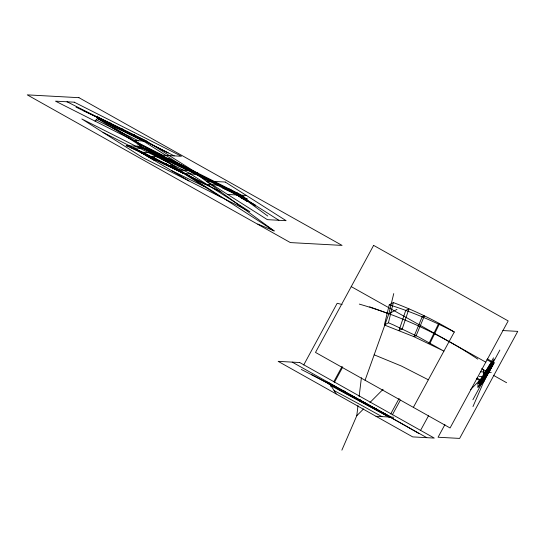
<?xml version="1.0" encoding="UTF-8"?>
<svg xmlns="http://www.w3.org/2000/svg" width="545" height="545" viewBox="0 0 545 545"><rect width="100%" height="100%" fill="white"/><g stroke="black" fill="none" stroke-linecap="round" stroke-linejoin="round"><path stroke-width="0.82" d="M481.249 384.15L477.945 387.257L477.958 383.707L488.756 366.192L490.214 364.605M483.388 369.626L483.347 376.724L479.246 376.5M477.945 387.257L488.736 369.735L488.756 366.192M341.878 450.136L356.771 415.74L358.01 405.609M359.128 396.433L361.41 377.74M384.368 324.99L388.442 322.783L393.606 325.004L418.764 337.042L443.916 351.116L413.921 336.681L384.368 324.99L389.259 304.791L393.333 302.577C414.5 310.486 434.91 320.399 454.292 332L413.369 407.367M393.742 293.585L388.851 313.784L365.075 380.253M388.442 322.783L393.333 302.577M472.965 406.584L492.115 362.493L493.709 363.454L482.775 382.699M493.504 357.833L483.347 376.724L494.145 359.203M303.708 364.986L337.171 303.286A196.425 100.668 23.4 0 1 342.11 304.519M333.915 381.514L342.035 366.56M334.262 382.665L342.744 367.037M390.67 414.036L399.144 398.422M392.318 414.895L400.391 400.023M420.508 430.509L428.602 415.603M444.924 424.603L438.064 437.24L459.633 438.412L517.75 331.374L502.817 330.556M476.466 378.782L481.644 381.691L492.026 362.575A4.449 0.756 -60.7 0 0 492.128 362.493L481.446 381.5A17.978 3.052 -60.7 0 0 480.922 381.698L477.958 383.707M472.883 399.771L499.867 350.081M487.162 371.533L492.162 362.452M489.219 371.629L494.077 362.691L487.414 358.951M493.859 363.202L493.661 363.522A7.133 1.213 -60.7 0 1 492.7 364.864A23.319 3.958 -60.7 0 1 491.937 365.852L488.736 369.735M481.446 381.5L483.027 382.461L483.674 381.834L494.077 362.691L492.026 362.575L491.331 363.379M356.771 415.74L363.57 408.913M369.939 402.517L383.108 389.294M470.478 389.648L487.864 372.194M94.966 121.079L98.182 117.87L97.555 116.167M238.117 193.652L236.748 194.694L242.689 198.291L244.058 197.249L238.117 193.652L240.876 195.907L246.708 199.259L247.13 201.316L241.299 197.964L234.623 193.155L186.308 168.814L158.602 155.754A113.776 9.319 28.5 0 0 151.483 152.648L97.31 118.265L96.683 116.555L146.653 141.203L198.952 174.407L243.765 197.011L246.708 199.259M140.637 152.13A107.842 8.836 28.5 0 0 126.113 145.672L137.844 146.394A118.149 9.681 28.5 0 1 153.206 152.798L154.514 152.007L159.964 155.345A34.437 2.82 28.5 0 1 163.99 157.975L168.385 161.272A17.958 1.472 28.5 0 1 168.916 162.124M397.005 309.369L388.851 313.784A436.497 428.683 -86.9 0 0 359.312 304.103M236.305 193.243L237.852 193.271L243.765 197.011C239.023 196.541 248.186 197.903 240.87 195.178M133.436 140.487L146.653 141.203L96.683 116.555L147.348 148.717L161.088 155.788A124.185 10.178 28.5 0 1 164.924 157.587L198.952 174.407L183.869 173.583L147.715 156.265L133.511 147.961L147.348 148.717A131.393 10.764 28.5 0 1 157.56 153.363L183.651 165.953L237.974 193.339L234.623 193.155L241.272 197.358A15.001 1.226 28.5 0 1 241.912 197.774L247.13 201.316M178.072 169.904L133.511 147.961L140.733 152.062L178.072 169.904L193.162 170.728M197.733 172.656L194.381 172.472L180.232 165.442M227.653 194.456L246.422 195.478M242.089 196.922L240.413 196.834L187.228 170.067L159.072 156.885L151.483 152.648L147.348 148.717M480.452 371.785L491.256 372.378M481.644 381.691L483.701 381.807L477.038 378.067M376.009 416.298L393.749 417.266M482.666 381.752L481.562 381.514M247.594 198.966L244.003 198.612L243.581 196.547M492.162 362.452L493.048 362.636M389.259 304.791C411.707 311.856 433.473 321.046 454.292 332M369.639 306.815L388.081 313.504M374.17 354.822L401.413 366.042L428.343 379.79M83.63 110.758L102.903 119.709M143.301 141.026L97.31 118.265L143.301 141.026L195.601 174.223M136.85 145.897L153.206 152.798A122.598 10.048 28.5 0 1 180.245 165.455M178.024 165.571L198.952 174.407M222.837 188.182L239.194 195.083L267.786 216.045M257.792 224.036L274.149 230.937L194.374 172.472L205.969 179.83M142.204 147.94L153.206 152.798L168.391 161.279M130.119 147.279L180.967 171.743A230.392 18.877 28.5 0 1 205.744 184.428L218.94 185.143A148.41 12.16 28.5 0 0 198.094 174.352M171.859 170.749L204.143 186.451M76.014 107.106L96.799 117.195M96.199 119.852L138.273 140.746M186.601 169.202L196.854 174.291M183.869 173.583L140.501 152.164L154.937 152.954L159.072 156.885L147.715 156.265L140.733 152.062M145.461 141.359L144.248 140.746A442.39 36.249 28.5 0 0 98.189 117.877M67.028 101.786L174.202 155.863M146.435 141.85L168.126 152.879M179.441 164.937L198.101 174.359M103.025 132.415L210.2 186.485M328.472 382.706L331.885 385.254L391.106 417.123L328.472 382.706L328.826 383.844L332.239 386.385L389.055 417.007L328.826 383.844M311.474 374.585L330.359 384.545A217.08 17.787 28.5 0 1 390.07 417.068M149.078 148.867C146.224 147.109 129.621 138.525 142.313 147.545A34.458 2.82 28.5 0 0 146.224 150.113L164.556 160.53A8.768 0.715 28.5 0 0 167.301 161.749L168.882 162.11L153.206 152.798L149.078 148.867A22.665 1.86 28.5 0 1 154.501 152.001M486.842 359.666L492.026 362.575M351.246 286.616L485.799 362.159M481.61 368.679L488.231 372.399M493.375 375.287L506.618 382.719M292.215 362.118L426.776 437.669M133.396 148.015L188.89 180.906M255.666 205.315L244.003 198.612L255.591 205.962M167.288 164.576L165.619 163.602L173.596 168.507L171.927 167.54M140.617 152.116L154.582 160.523M229.602 188.999L278.883 220.282M170.612 165.162L220.664 196.936M153.206 152.798L274.149 230.937M326.939 381.997L330.359 384.545L336.122 393.906M99.047 117.475L99.674 119.178M331.885 385.254L332.239 386.385M330.359 384.545L331.06 386.821M240.876 195.907L241.299 197.964M301.29 369.442A218.252 17.883 28.5 0 1 418.887 433.493M449.1 341.558A436.497 428.683 -86.9 0 1 477.802 359.141M388.871 313.736A419.173 411.666 -86.9 0 1 449.066 341.62M158.036 155.918A108.162 8.863 28.5 0 1 186.635 169.222M334.092 390.602A174.598 14.306 28.5 0 1 381.868 416.618M238.145 193.666A11.547 0.947 28.5 0 1 237.702 193.25M193.461 178.808A83.93 6.881 28.5 0 1 220.991 191.983M344.208 391.14L344.086 392.059L346.327 393.81L346.45 392.897L344.208 391.14M239.173 194.538L238.73 196.118L244.651 199.613L245.087 198.033L239.173 194.538M405.732 310.391L399.035 330.474L402.251 328.908L408.954 308.831L405.732 310.391M422.157 316.843L413.921 336.681L416.155 335.7L424.398 315.862L422.157 316.843M438.391 324.064L428.915 343.575L430.073 343.118L439.549 323.607L438.391 324.064M373.625 245.386L315.507 352.431L450.068 427.975L508.185 320.93L373.625 245.386M109.089 122.598L108.448 123.715L110.349 124.471L110.989 123.347L109.089 122.598M491.617 363.065L480.758 381.779L481.828 383.598L492.687 364.891L491.617 363.065M490.493 364.298L479.593 382.515L480.131 385.206L491.031 366.989L490.493 364.298M359.979 399.744L359.291 400.371L360.552 401.42L361.24 400.793L359.979 399.744M180.572 164.42L178.903 165.21L185.361 169.148L187.03 168.357L180.572 164.42M121.624 128.749L119.88 129.356L121.222 129.894L122.966 129.294L121.624 128.749M375.662 408.43L374.32 408.709L374.824 409.172L376.166 408.893L375.662 408.43M237.715 193.25L235.372 193.7L241.272 197.358L243.622 196.915L237.715 193.25M134.179 134.976L131.529 135.14L134.888 135.262L134.179 134.976M78.964 97.684L27.25 94.864L290.376 242.586L342.083 245.407L78.964 97.684M74.263 102.181L55.488 101.159L162.662 155.23L181.43 156.258L74.263 102.181M225.249 182.037L206.48 181.015L267.343 219.649L286.118 220.677L225.249 182.037M299.716 362.534L278.148 361.355L412.708 436.899L434.276 438.078L299.716 362.534M189.02 173.044L81.845 118.974L142.715 157.607L249.889 211.685L189.02 173.044M148.56 155.632L143.233 152.58L155.475 159.828L148.56 155.632M164.924 157.587L157.56 153.363L159.685 156.238L167.049 160.462L164.924 157.587M157.43 159.808L153.969 157.812L164.113 163.916L157.43 159.808M175.653 162.737L168.664 158.615L168.841 160.428L175.824 164.556L175.653 162.737"/></g></svg>
